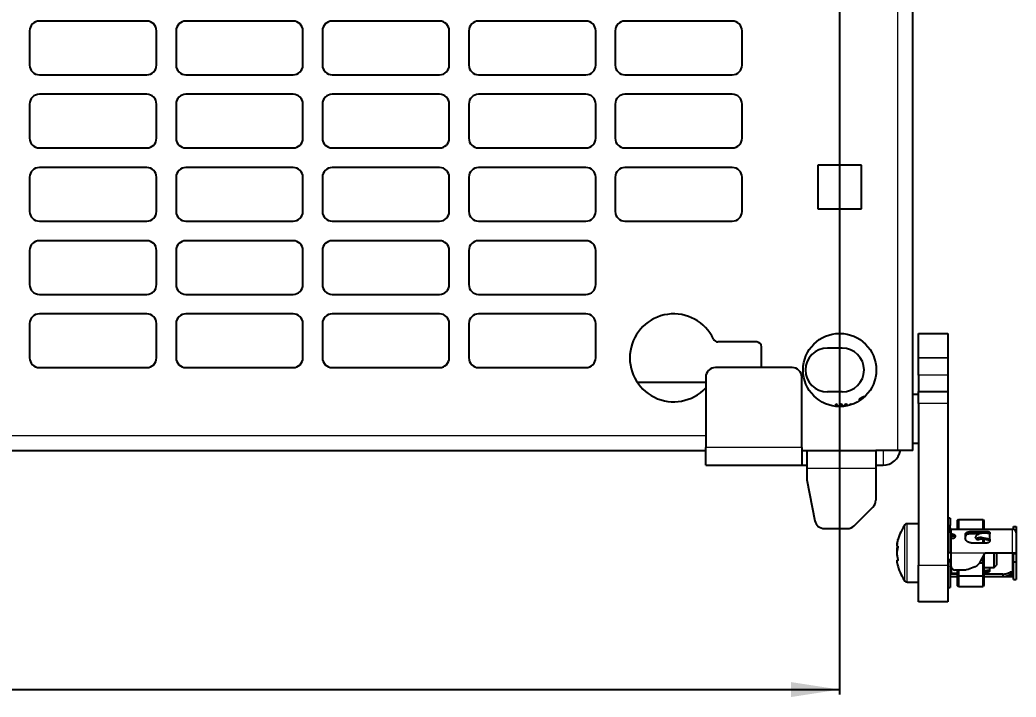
# Model space of a CAD drawing. Header units: millimetres. Extents: x -403 to 1106, y 650 to 1898.
# Drawn here: x 5.4 to 209.6, y 811.8 to 950.6 of the extents above; entities that cross this region are included whole.
import ezdxf

# ---------------------------------------------------------------- set-up
doc = ezdxf.new("R2010")
doc.units = ezdxf.units.MM
doc.layers.add('FORMAT', color=7, linetype='Continuous')
doc.styles.add('SLDTEXTSTYLE0', font='TXT', dxfattribs={"width": 0.75})
doc.dimstyles.new('SLDDIMSTYLE0', dxfattribs={"dimtxt": 20, "dimasz": 10, "dimexe": 0, "dimexo": 0.0625, "dimgap": 5, "dimtad": 2, "dimdec": 1, "dimrnd": 1e-09, "dimzin": 12, "dimdsep": 46, "dimtxsty": 'SLDTEXTSTYLE0', "dimsah": 1, "dimcen": 0.09, "dimadec": 0, "dimazin": 3, "dimtfac": 1, "dimtofl": 0, "dimtmove": 0, "dimatfit": 3, "dimfxl": 0, "dimfrac": 2, "dimtolj": 1, "dimtzin": 12, "dimarcsym": 0})

# ---------------------------------------------------------------- blocks, each defined once
blk = doc.blocks.new('_D_4')
at = {"layer": 'FORMAT'}
for p, q in [((-282.6, 1303.85), (-282.6, 812.36)), ((173.4, 1303.85), (173.4, 812.36)), ((-282.6, 813.36), (173.4, 813.36))]:
    blk.add_line(p, q, dxfattribs=at)
for points in [[(-282.6, 813.36), (-272.6, 811.82), (-272.6, 814.9)], [(173.4, 813.36), (163.4, 814.9), (163.4, 811.82)]]:
    blk.add_solid(points, dxfattribs=at)
at = {"layer": 'FORMAT', "insert": (-76.76, 839.14), "char_height": 20, "attachment_point": 1, "style": 'SLDTEXTSTYLE0'}
blk.add_mtext('456', dxfattribs=at)

msp = doc.modelspace()

# ---------------------------------------------------------------- linework, layer by layer
at = {"color": 8, "linetype": 'Continuous', "lineweight": 18}
for p, q in [((185.3, 862.36), (185.3, 1745.36)), ((195.55, 881.36), (189.55, 881.36)), ((189.55, 881.35), (195.55, 881.35)), ((195.55, 877.82), (189.55, 877.82)), ((195.55, 871.97), (189.55, 871.97)), ((-254.65, 865.45), (145.95, 865.45)), ((165.65, 862.96), (145.95, 862.96)), ((182.3, 862.36), (182.3, 859.36)), ((166.65, 858.76), (180.8, 858.76)), ((187.23, 835.36), (187.23, 847.36)), ((186.79, 835.59), (186.79, 847.13)), ((196.25, 846.21), (196.25, 845.2)), ((196.5, 844.81), (196.5, 845.2)), ((200.35, 845.75), (200.35, 845.3)), ((203.65, 845.3), (203.65, 845.75)), ((208.85, 841.36), (208.85, 846.21)), ((196.25, 844.31), (196.25, 841.36)), ((196.25, 841.36), (203.25, 841.36)), ((208.85, 837.61), (208.85, 841.36)), ((189.55, 838.86), (195.55, 838.86)), ((196.25, 837.91), (196.25, 837.01))]:
    msp.add_line(p, q, dxfattribs=at)
at = {"color": 7, "linetype": 'Continuous', "lineweight": 25}
for p, q in [((188.4, 862.36), (188.4, 1745.36)), ((31.4, 950.36), (9.4, 950.36)), ((61.4, 950.36), (39.4, 950.36)), ((91.4, 950.36), (69.4, 950.36)), ((121.4, 950.36), (99.4, 950.36)), ((151.4, 950.36), (129.4, 950.36)), ((7.4, 948.36), (7.4, 941.36)), ((33.4, 941.36), (33.4, 948.36)), ((37.4, 948.36), (37.4, 941.36)), ((63.4, 941.36), (63.4, 948.36)), ((67.4, 948.36), (67.4, 941.36)), ((93.4, 941.36), (93.4, 948.36)), ((97.4, 948.36), (97.4, 941.36)), ((123.4, 941.36), (123.4, 948.36)), ((127.4, 948.36), (127.4, 941.36)), ((153.4, 941.36), (153.4, 948.36)), ((9.4, 939.36), (31.4, 939.36)), ((39.4, 939.36), (61.4, 939.36)), ((69.4, 939.36), (91.4, 939.36)), ((99.4, 939.36), (121.4, 939.36)), ((129.4, 939.36), (151.4, 939.36)), ((31.4, 935.36), (9.4, 935.36)), ((61.4, 935.36), (39.4, 935.36)), ((91.4, 935.36), (69.4, 935.36)), ((121.4, 935.36), (99.4, 935.36)), ((151.4, 935.36), (129.4, 935.36)), ((7.4, 933.36), (7.4, 926.36)), ((33.4, 926.36), (33.4, 933.36)), ((37.4, 933.36), (37.4, 926.36)), ((63.4, 926.36), (63.4, 933.36)), ((67.4, 933.36), (67.4, 926.36)), ((93.4, 926.36), (93.4, 933.36)), ((97.4, 933.36), (97.4, 926.36)), ((123.4, 926.36), (123.4, 933.36)), ((127.4, 933.36), (127.4, 926.36)), ((153.4, 926.36), (153.4, 933.36)), ((9.4, 924.36), (31.4, 924.36)), ((39.4, 924.36), (61.4, 924.36)), ((69.4, 924.36), (91.4, 924.36)), ((99.4, 924.36), (121.4, 924.36)), ((129.4, 924.36), (151.4, 924.36)), ((168.9, 920.86), (168.9, 911.86)), ((177.9, 920.86), (168.9, 920.86)), ((177.9, 911.86), (177.9, 920.86)), ((31.4, 920.36), (9.4, 920.36)), ((61.4, 920.36), (39.4, 920.36)), ((91.4, 920.36), (69.4, 920.36)), ((121.4, 920.36), (99.4, 920.36)), ((151.4, 920.36), (129.4, 920.36)), ((7.4, 918.36), (7.4, 911.36)), ((33.4, 911.36), (33.4, 918.36)), ((37.4, 918.36), (37.4, 911.36)), ((63.4, 911.36), (63.4, 918.36)), ((67.4, 918.36), (67.4, 911.36)), ((93.4, 911.36), (93.4, 918.36)), ((97.4, 918.36), (97.4, 911.36)), ((123.4, 911.36), (123.4, 918.36)), ((127.4, 918.36), (127.4, 911.36)), ((153.4, 911.36), (153.4, 918.36)), ((168.9, 911.86), (177.9, 911.86)), ((9.4, 909.36), (31.4, 909.36)), ((39.4, 909.36), (61.4, 909.36)), ((69.4, 909.36), (91.4, 909.36)), ((99.4, 909.36), (121.4, 909.36)), ((129.4, 909.36), (151.4, 909.36)), ((31.4, 905.36), (9.4, 905.36)), ((61.4, 905.36), (39.4, 905.36)), ((91.4, 905.36), (69.4, 905.36)), ((121.4, 905.36), (99.4, 905.36)), ((7.4, 903.36), (7.4, 896.36)), ((33.4, 896.36), (33.4, 903.36)), ((37.4, 903.36), (37.4, 896.36)), ((63.4, 896.36), (63.4, 903.36)), ((67.4, 903.36), (67.4, 896.36)), ((93.4, 896.36), (93.4, 903.36)), ((97.4, 903.36), (97.4, 896.36)), ((123.4, 896.36), (123.4, 903.36)), ((9.4, 894.36), (31.4, 894.36)), ((39.4, 894.36), (61.4, 894.36)), ((69.4, 894.36), (91.4, 894.36)), ((99.4, 894.36), (121.4, 894.36)), ((31.4, 890.36), (9.4, 890.36)), ((61.4, 890.36), (39.4, 890.36)), ((91.4, 890.36), (69.4, 890.36)), ((121.4, 890.36), (99.4, 890.36)), ((7.4, 888.36), (7.4, 881.36)), ((33.4, 881.36), (33.4, 888.36)), ((37.4, 888.36), (37.4, 881.36)), ((63.4, 881.36), (63.4, 888.36)), ((67.4, 888.36), (67.4, 881.36)), ((93.4, 881.36), (93.4, 888.36)), ((97.4, 888.36), (97.4, 881.36)), ((123.4, 881.36), (123.4, 888.36)), ((189.55, 886.36), (195.55, 886.36)), ((189.55, 881.36), (189.55, 886.36)), ((195.55, 886.36), (195.55, 881.36)), ((156.4, 884.6), (148.46, 884.6)), ((157.4, 879.36), (157.4, 883.6)), ((173.9, 883.36), (170.9, 883.36)), ((189.55, 881.36), (189.55, 881.35)), ((189.55, 877.82), (189.55, 881.35)), ((195.55, 881.36), (195.55, 881.35)), ((195.55, 881.35), (195.55, 877.82)), ((9.4, 879.36), (31.4, 879.36)), ((39.4, 879.36), (61.4, 879.36)), ((69.4, 879.36), (91.4, 879.36)), ((99.4, 879.36), (121.4, 879.36)), ((163.65, 879.36), (147.95, 879.36)), ((131.92, 876.35), (145.95, 876.35)), ((145.95, 877.36), (145.95, 862.96)), ((165.65, 862.96), (165.65, 877.36)), ((189.55, 877.82), (189.55, 874.47)), ((195.55, 877.82), (195.55, 874.47)), ((173.9, 874.36), (170.9, 874.36)), ((189.55, 873.86), (188.4, 873.86)), ((189.55, 874.47), (195.55, 874.47)), ((189.55, 871.97), (189.55, 874.47)), ((195.55, 874.47), (195.55, 871.97)), ((172.65, 871.86), (172.4, 871.61)), ((172.77, 871.86), (172.65, 871.86)), ((172.65, 871.86), (172.65, 871.39)), ((173.12, 871.36), (172.77, 871.86)), ((172.77, 871.86), (172.77, 871.38)), ((173.63, 871.86), (173.29, 871.36)), ((173.77, 871.86), (173.63, 871.86)), ((173.63, 871.86), (173.63, 871.36)), ((174.1, 871.39), (173.77, 871.86)), ((173.77, 871.86), (173.77, 871.37)), ((174.63, 871.86), (174.32, 871.41)), ((174.77, 871.86), (174.63, 871.86)), ((174.63, 871.86), (174.63, 871.46)), ((175, 871.53), (174.77, 871.86)), ((174.77, 871.86), (174.77, 871.48)), ((175.63, 871.86), (175.49, 871.65)), ((175.77, 871.86), (175.63, 871.86)), ((175.63, 871.86), (175.63, 871.7)), ((175.84, 871.76), (175.77, 871.86)), ((175.77, 871.86), (175.77, 871.74)), ((178.27, 873.36), (177.4, 872.86)), ((177.4, 872.86), (177.4, 872.51)), ((178.5, 873.36), (178.27, 873.36)), ((178.27, 873.36), (178.27, 873.15)), ((189.55, 871.97), (189.55, 838.86)), ((195.55, 871.97), (195.55, 838.86)), ((172.4, 871.61), (172.4, 871.42)), ((188.4, 863.86), (189.55, 863.86)), ((-254.65, 862.35), (145.95, 862.35)), ((145.95, 859.36), (145.95, 862.96)), ((165.65, 862.96), (165.65, 859.36)), ((165.65, 862.36), (166.65, 862.36)), ((166.65, 862.36), (166.65, 858.76)), ((166.65, 862.36), (180.8, 862.36)), ((180.8, 862.36), (180.8, 858.76)), ((185.3, 862.36), (180.8, 862.36)), ((188.4, 862.36), (185.3, 862.36)), ((145.95, 859.36), (165.65, 859.36)), ((165.65, 859.36), (166.65, 859.36)), ((166.65, 858.76), (166.65, 856.36)), ((180.8, 859.36), (182.3, 859.36)), ((180.8, 858.76), (180.8, 852.19)), ((166.65, 856.36), (168.33, 847.96)), ((176.39, 846.94), (180.22, 850.77)), ((189.55, 847.36), (187.23, 847.36)), ((196.05, 848.46), (195.55, 848.46)), ((196.05, 848.46), (196.05, 846.99)), ((197.55, 848.07), (197.75, 848.2)), ((197.55, 846.21), (197.55, 848.07)), ((197.75, 848.2), (197.75, 846.21)), ((197.75, 848.2), (202.84, 848.2)), ((202.84, 846.21), (202.84, 848.2)), ((202.84, 848.2), (202.95, 847.97)), ((202.95, 847.97), (202.95, 846.21)), ((170.29, 846.36), (174.98, 846.36)), ((195.55, 846.99), (196.05, 846.99)), ((195.55, 845.68), (196.05, 845.68)), ((196.05, 845.68), (196.05, 846.99)), ((196.05, 845.68), (196.05, 841.36)), ((196.25, 846.21), (206.85, 846.21)), ((196.5, 845.2), (196.25, 845.2)), ((200.35, 845.75), (203.65, 845.75)), ((202.07, 845.3), (200.35, 845.3)), ((204.15, 845.52), (204.15, 845.31)), ((204.15, 844.17), (204.15, 845.31)), ((206.85, 846.21), (208.85, 846.21)), ((209.05, 846.79), (209.55, 846.79)), ((209.05, 846.18), (209.05, 846.79)), ((209.55, 846.79), (209.55, 845.51)), ((209.55, 845.51), (209.55, 841.36)), ((196.35, 844.36), (196.1, 844.36)), ((196.5, 844.81), (196.25, 844.81)), ((196.5, 844.31), (196.25, 844.31)), ((196.35, 844.31), (196.35, 844.81)), ((197.05, 844.85), (197.05, 844.73)), ((199.15, 845.11), (199.15, 844.43)), ((200.35, 843.41), (203.65, 843.41)), ((201.23, 844.55), (201.23, 844.58)), ((201.27, 844.41), (201.5, 844.12)), ((202.84, 843.41), (202.84, 844.18)), ((202.95, 844.13), (202.95, 843.41)), ((204.15, 844.17), (204.15, 843.85)), ((196.05, 841.36), (195.55, 841.36)), ((196.05, 841.36), (196.25, 841.36)), ((196.25, 838.61), (196.25, 841.36)), ((202.1, 839.36), (203.25, 841.36)), ((203.25, 841.36), (208.85, 841.36)), ((205.05, 841.22), (205.05, 841.36)), ((205.05, 838.36), (205.05, 841.22)), ((205.55, 841.36), (205.55, 838.86)), ((208.85, 841.36), (209.55, 841.36)), ((209.05, 841.23), (209.05, 841.36)), ((209.05, 841.23), (209.55, 841.23)), ((209.05, 839.53), (209.05, 841.23)), ((209.55, 841.36), (209.55, 841.23)), ((209.55, 841.23), (209.55, 839.53)), ((185.34, 839.83), (185.2, 839.83)), ((195.55, 840.05), (196.05, 840.05)), ((196.05, 839.52), (195.55, 839.52)), ((196.05, 840.05), (196.05, 839.52)), ((196.05, 839.91), (196.25, 839.9)), ((196.05, 839.52), (196.05, 834.26)), ((202.1, 839.36), (202.84, 839.36)), ((202.84, 839.36), (202.84, 840.64)), ((202.84, 836.66), (202.84, 839.36)), ((202.95, 839.36), (202.84, 839.36)), ((202.95, 840.84), (202.95, 839.36)), ((202.95, 839.36), (202.95, 836.69)), ((209.05, 839.53), (209.55, 839.53)), ((209.05, 835.93), (209.05, 839.53)), ((209.55, 839.53), (209.55, 835.93)), ((189.55, 831.36), (189.55, 838.86)), ((195.55, 838.86), (195.55, 831.36)), ((196.05, 838.36), (196.3, 838.36)), ((196.35, 837.91), (196.25, 837.91)), ((196.35, 837.21), (196.35, 838.23)), ((196.35, 837.21), (197.55, 837.21)), ((199.16, 837.86), (197, 837.86)), ((197.55, 836.68), (197.55, 837.86)), ((197.75, 837.86), (197.75, 836.66)), ((202.95, 838.36), (205.05, 838.36)), ((204.15, 837.82), (202.95, 837.7)), ((203.65, 837.41), (202.95, 837.41)), ((204.15, 837.82), (204.15, 838.36)), ((204.15, 837.65), (204.15, 837.82)), ((205.05, 838.36), (205.55, 838.86)), ((208.35, 837.41), (208.35, 836.96)), ((208.85, 837.41), (208.35, 837.41)), ((208.85, 836.96), (208.85, 837.41)), ((187.23, 835.36), (189.55, 835.36)), ((197.55, 837.01), (196.25, 837.01)), ((196.25, 836.51), (197.55, 836.51)), ((197.55, 834.64), (197.55, 836.68)), ((197.75, 836.66), (197.55, 836.68)), ((197.75, 836.66), (197.75, 834.51)), ((197.75, 836.66), (202.84, 836.66)), ((202.95, 836.69), (202.84, 836.66)), ((202.84, 834.51), (202.84, 836.66)), ((206.85, 837.01), (202.95, 837.01)), ((202.95, 836.69), (202.95, 834.74)), ((202.95, 836.51), (206.85, 836.51)), ((206.85, 837.01), (206.85, 836.51)), ((206.85, 836.51), (208.85, 836.51)), ((208.35, 836.96), (208.85, 836.96)), ((209.05, 835.93), (209.55, 835.93)), ((195.55, 834.26), (196.05, 834.26)), ((197.75, 834.51), (197.55, 834.64)), ((197.75, 834.51), (202.84, 834.51)), ((202.95, 834.74), (202.84, 834.51)), ((195.55, 831.36), (189.55, 831.36))]:
    msp.add_line(p, q, dxfattribs=at)
at = {"color": 7, "linetype": 'Continuous', "lineweight": 25, "flags": 128}
for points in [[(185.32, 844.04), (185.25, 843.79), (185.14, 843.28)], [(196.05, 844.83), (196.12, 844.82), (196.25, 844.81)], [(196.05, 844.43), (196.06, 844.41), (196.07, 844.38), (196.09, 844.36), (196.11, 844.35), (196.14, 844.33), (196.18, 844.32), (196.22, 844.31), (196.25, 844.31)], [(196.35, 844.48), (196.31, 844.39), (196.3, 844.36)], [(185.14, 839.44), (185.25, 838.93), (185.36, 838.54)], [(196.05, 837.88), (196.12, 837.9), (196.25, 837.91)], [(196.05, 836.98), (196.12, 836.99), (196.25, 837.01)], [(208.85, 836.51), (208.99, 836.52), (209.05, 836.54)]]:
    msp.add_lwpolyline(points, dxfattribs=at)
at = {"color": 7, "linetype": 'Continuous', "lineweight": 25}
msp.add_circle((173.4, 878.86), 7.5, dxfattribs=at)
for centre, radius, start, end in [((9.4, 948.36), 2, 90, 180), ((31.4, 948.36), 2, 0, 90), ((39.4, 948.36), 2, 90, 180), ((61.4, 948.36), 2, 0, 90), ((69.4, 948.36), 2, 90, 180), ((91.4, 948.36), 2, 0, 90), ((99.4, 948.36), 2, 90, 180), ((121.4, 948.36), 2, 0, 90), ((129.4, 948.36), 2, 90, 180), ((151.4, 948.36), 2, 0, 90), ((9.4, 941.36), 2, 180, 270), ((31.4, 941.36), 2, 270, 0), ((39.4, 941.36), 2, 180, 270), ((61.4, 941.36), 2, 270, 0), ((69.4, 941.36), 2, 180, 270), ((91.4, 941.36), 2, 270, 0), ((99.4, 941.36), 2, 180, 270), ((121.4, 941.36), 2, 270, 0), ((129.4, 941.36), 2, 180, 270), ((151.4, 941.36), 2, 270, 0), ((9.4, 933.36), 2, 90, 180), ((31.4, 933.36), 2, 0, 90), ((39.4, 933.36), 2, 90, 180), ((61.4, 933.36), 2, 0, 90), ((69.4, 933.36), 2, 90, 180), ((91.4, 933.36), 2, 0, 90), ((99.4, 933.36), 2, 90, 180), ((121.4, 933.36), 2, 0, 90), ((129.4, 933.36), 2, 90, 180), ((151.4, 933.36), 2, 0, 90), ((9.4, 926.36), 2, 180, 270), ((31.4, 926.36), 2, 270, 0), ((39.4, 926.36), 2, 180, 270), ((61.4, 926.36), 2, 270, 0), ((69.4, 926.36), 2, 180, 270), ((91.4, 926.36), 2, 270, 0), ((99.4, 926.36), 2, 180, 270), ((121.4, 926.36), 2, 270, 0), ((129.4, 926.36), 2, 180, 270), ((151.4, 926.36), 2, 270, 0), ((9.4, 918.36), 2, 90, 180), ((31.4, 918.36), 2, 0, 90), ((39.4, 918.36), 2, 90, 180), ((61.4, 918.36), 2, 0, 90), ((69.4, 918.36), 2, 90, 180), ((91.4, 918.36), 2, 0, 90), ((99.4, 918.36), 2, 90, 180), ((121.4, 918.36), 2, 0, 90), ((129.4, 918.36), 2, 90, 180), ((151.4, 918.36), 2, 0, 90), ((9.4, 911.36), 2, 180, 270), ((31.4, 911.36), 2, 270, 0), ((39.4, 911.36), 2, 180, 270), ((61.4, 911.36), 2, 270, 0), ((69.4, 911.36), 2, 180, 270), ((91.4, 911.36), 2, 270, 0), ((99.4, 911.36), 2, 180, 270), ((121.4, 911.36), 2, 270, 0), ((129.4, 911.36), 2, 180, 270), ((151.4, 911.36), 2, 270, 0), ((9.4, 903.36), 2, 90, 180), ((31.4, 903.36), 2, 0, 90), ((39.4, 903.36), 2, 90, 180), ((61.4, 903.36), 2, 0, 90), ((69.4, 903.36), 2, 90, 180), ((91.4, 903.36), 2, 0, 90), ((99.4, 903.36), 2, 90, 180), ((121.4, 903.36), 2, 0, 90), ((9.4, 896.36), 2, 180, 270), ((31.4, 896.36), 2, 270, 0), ((39.4, 896.36), 2, 180, 270), ((61.4, 896.36), 2, 270, 0), ((69.4, 896.36), 2, 180, 270), ((91.4, 896.36), 2, 270, 0), ((99.4, 896.36), 2, 180, 270), ((121.4, 896.36), 2, 270, 0), ((9.4, 888.36), 2, 90, 180), ((31.4, 888.36), 2, 0, 90), ((39.4, 888.36), 2, 90, 180), ((61.4, 888.36), 2, 0, 90), ((69.4, 888.36), 2, 90, 180), ((91.4, 888.36), 2, 0, 90), ((99.4, 888.36), 2, 90, 180), ((121.4, 888.36), 2, 0, 90), ((139.4, 881.35), 9, 25.1507, 316.7004), ((148.46, 885.6), 1, 205.1507, 270), ((156.4, 883.6), 1, 0, 90), ((170.9, 878.86), 4.5, 90, 270), ((173.9, 878.86), 4.5, 270, 90), ((9.4, 881.36), 2, 180, 270), ((31.4, 881.36), 2, 270, 0), ((39.4, 881.36), 2, 180, 270), ((61.4, 881.36), 2, 270, 0), ((69.4, 881.36), 2, 180, 270), ((91.4, 881.36), 2, 270, 0), ((99.4, 881.36), 2, 180, 270), ((121.4, 881.36), 2, 270, 0), ((147.95, 877.36), 2, 90, 180), ((163.65, 877.36), 2, 0, 90), ((182.3, 862.96), 3.6, 270, 350.4059), ((178.8, 852.19), 2, 315, 0), ((170.29, 848.36), 2, 191.3099, 270), ((187.23, 846.82), 0.54, 90, 144.7485), ((174.98, 848.36), 2, 270, 315), ((194.95, 841.36), 10, 144.7485, 164.4243), ((196.25, 846.41), 0.2, 180, 270), ((196.24, 845.39), 0.183, 187.3339, 275.8124), ((208.85, 845.51), 0.7, 0, 90), ((194.95, 841.36), 10, 196.3891, 215.2515), ((196.15, 838.28), 0.0996, 125.5332, 176.0721), ((197, 838.61), 0.75, 180, 270), ((199.16, 838.61), 0.75, 270, 285.0484), ((208.85, 837.21), 0.2, 270, 0), ((187.23, 835.9), 0.54, 215.2515, 270), ((196.25, 836.31), 0.2, 90, 180)]:
    msp.add_arc(centre, radius, start, end, dxfattribs=at)
for points, knots in [([(196.5, 845.2), (196.57, 845.2), (196.69, 845.19), (196.85, 845.14), (196.98, 845.05), (197.04, 844.94), (197.05, 844.87), (197.05, 844.85)], [0, 0, 0, 0, 0.214393, 0.428789, 0.643061, 0.856854, 1, 1, 1, 1]), ([(199.15, 845.11), (199.17, 845.19), (199.19, 845.36), (199.39, 845.55), (199.69, 845.68), (200.03, 845.74), (200.26, 845.75), (200.35, 845.75)], [0, 0, 0, 0, 0.2128333, 0.4258501, 0.6355415, 0.8465873, 1, 1, 1, 1]), ([(200.35, 845.3), (200.22, 845.29), (199.95, 845.28), (199.59, 845.19), (199.32, 845.04), (199.18, 844.85), (199.16, 844.7), (199.15, 844.64)], [0, 0, 0, 0, 0.212875, 0.425767, 0.637937, 0.847353, 1, 1, 1, 1]), ([(204.15, 845.31), (203.66, 845.37), (202.98, 845.45), (202.09, 845.35), (201.78, 845.18), (201.63, 845.09)], [0, 0, 0, 0, 0.5876932, 0.7908183, 1, 1, 1, 1]), ([(203.65, 845.75), (203.71, 845.75), (203.82, 845.75), (203.97, 845.71), (204.09, 845.65), (204.15, 845.58), (204.15, 845.54), (204.15, 845.52)], [0, 0, 0, 0, 0.214445, 0.428893, 0.643239, 0.857188, 1, 1, 1, 1]), ([(185.32, 844.05), (185.33, 844.07), (185.34, 844.11), (185.35, 844.14), (185.35, 844.15), (185.35, 844.15), (185.35, 844.14), (185.34, 844.11), (185.29, 843.89), (185.19, 843.5), (185.13, 843.05), (185.13, 842.8), (185.19, 842.73), (185.27, 842.73), (185.32, 842.72), (185.35, 842.7), (185.35, 842.67), (185.35, 842.65), (185.35, 842.62), (185.35, 842.56), (185.3, 842.39), (185.22, 842.1), (185.15, 841.71), (185.12, 841.3), (185.15, 840.8), (185.23, 840.4), (185.31, 840.08), (185.34, 839.96), (185.35, 839.89), (185.35, 839.86), (185.35, 839.84), (185.35, 839.82), (185.33, 839.79), (185.25, 839.8), (185.17, 839.86), (185.12, 839.76), (185.14, 839.46), (185.22, 839.09), (185.29, 838.8), (185.32, 838.69), (185.33, 838.62), (185.35, 838.58), (185.35, 838.56), (185.35, 838.56), (185.35, 838.56)], [0, 0, 0, 0, 0.010728, 0.015224, 0.018112, 0.020571, 0.023024, 0.027377, 0.040819, 0.103498, 0.166695, 0.204011, 0.256335, 0.314494, 0.327735, 0.341099, 0.344105, 0.346621, 0.34914, 0.352978, 0.363553, 0.410702, 0.470972, 0.507237, 0.543762, 0.627026, 0.651816, 0.664256, 0.66927, 0.671997, 0.674747, 0.677852, 0.683424, 0.704689, 0.788652, 0.828321, 0.868497, 0.946466, 0.965714, 0.977954, 0.986009, 0.994111, 0.997345, 1, 1, 1, 1]), ([(185.14, 843.27), (185.13, 843.25), (185.13, 843.2), (185.13, 843.21), (185.14, 843.22)], [0, 0, 0, 0, 0.65651, 1, 1, 1, 1]), ([(197.01, 844.58), (196.99, 844.62), (196.94, 844.69), (196.8, 844.76), (196.65, 844.8), (196.55, 844.81), (196.5, 844.81)], [0, 0, 0, 0, 0.252501, 0.531568, 0.811143, 1, 1, 1, 1]), ([(197.05, 844.73), (197.05, 844.68), (197.04, 844.59), (196.94, 844.47), (196.8, 844.37), (196.65, 844.32), (196.55, 844.31), (196.5, 844.31)], [0, 0, 0, 0, 0.2143054, 0.4286504, 0.6422794, 0.8562229, 1, 1, 1, 1]), ([(200.35, 843.41), (200.22, 843.42), (199.95, 843.44), (199.59, 843.63), (199.32, 843.89), (199.18, 844.18), (199.16, 844.36), (199.15, 844.43)], [0, 0, 0, 0, 0.213238, 0.42649, 0.63916, 0.849598, 1, 1, 1, 1]), ([(201.63, 845.09), (201.58, 845.06), (201.48, 845.01), (201.36, 844.89), (201.27, 844.76), (201.23, 844.65), (201.23, 844.6), (201.23, 844.58)], [0, 0, 0, 0, 0.225867, 0.451734, 0.677598, 0.903479, 1, 1, 1, 1]), ([(201.23, 844.55), (201.23, 844.51), (201.24, 844.44), (201.32, 844.36), (201.43, 844.32), (201.54, 844.33), (201.61, 844.35), (201.63, 844.36)], [0, 0, 0, 0, 0.225883, 0.451767, 0.67765, 0.903524, 1, 1, 1, 1]), ([(201.51, 844.12), (201.52, 844.11), (201.53, 844.09), (201.54, 844.08), (201.54, 844.07)], [0, 0, 0, 0, 0.872289, 1, 1, 1, 1]), ([(201.88, 844.05), (201.83, 844.04), (201.73, 844.01), (201.62, 844.03), (201.57, 844.06), (201.54, 844.07)], [0, 0, 0, 0, 0.3691258, 0.7382556, 1, 1, 1, 1]), ([(204.15, 844.17), (203.66, 844.28), (202.98, 844.43), (202.09, 844.54), (201.78, 844.42), (201.63, 844.36)], [0, 0, 0, 0, 0.587693, 0.790818, 1, 1, 1, 1]), ([(204.15, 843.88), (203.72, 843.98), (203.13, 844.12), (202.32, 844.23), (202.03, 844.11), (201.88, 844.05)], [0, 0, 0, 0, 0.5666604, 0.7809048, 1, 1, 1, 1]), ([(204.15, 843.85), (204.15, 843.8), (204.14, 843.7), (204.05, 843.57), (203.93, 843.47), (203.79, 843.41), (203.69, 843.41), (203.65, 843.41)], [0, 0, 0, 0, 0.214373, 0.428779, 0.642592, 0.856666, 1, 1, 1, 1]), ([(185.21, 842.89), (185.21, 842.87), (185.16, 842.67), (185.13, 842.33), (185.13, 841.94), (185.15, 841.8), (185.17, 841.73)], [0, 0, 0, 0, 0.033732, 0.504544, 0.782538, 1, 1, 1, 1]), ([(185.14, 839.44), (185.14, 839.46), (185.13, 839.51), (185.13, 839.5), (185.14, 839.49)], [0, 0, 0, 0, 0.429774, 1, 1, 1, 1]), ([(196.05, 839.64), (196.06, 839.65), (196.06, 839.67), (196.07, 839.7), (196.11, 839.72), (196.18, 839.71), (196.23, 839.71), (196.25, 839.7)], [0, 0, 0, 0, 0.195302, 0.377541, 0.538909, 0.761383, 1, 1, 1, 1]), ([(202.1, 839.36), (201.93, 839.14), (201.58, 838.7), (200.6, 838.23), (199.83, 838.02), (199.35, 837.88)], [0, 0, 0, 0, 0.254027, 0.526591, 1, 1, 1, 1]), ([(196.05, 838.58), (196.06, 838.59), (196.06, 838.61), (196.07, 838.64), (196.11, 838.67), (196.19, 838.68), (196.24, 838.69), (196.27, 838.69)], [0, 0, 0, 0, 0.187462, 0.362386, 0.517277, 0.750642, 1, 1, 1, 1]), ([(204.15, 837.65), (204.15, 837.62), (204.14, 837.57), (204.05, 837.49), (203.93, 837.44), (203.79, 837.42), (203.69, 837.42), (203.65, 837.41)], [0, 0, 0, 0, 0.214295, 0.42863, 0.64223, 0.856153, 1, 1, 1, 1]), ([(206.85, 837.01), (207.13, 837.03), (207.63, 837.08), (208.13, 837.31), (208.35, 837.41)], [0, 0, 0, 0, 0.559868, 1, 1, 1, 1]), ([(206.85, 836.51), (207.13, 836.54), (207.63, 836.6), (208.13, 836.85), (208.35, 836.96)], [0, 0, 0, 0, 0.5599109, 1, 1, 1, 1]), ([(208.85, 836.51), (208.85, 836.54), (208.85, 836.6), (208.85, 836.85), (208.85, 836.96)], [0, 0, 0, 0, 0.559866, 1, 1, 1, 1])]:
    msp.add_open_spline(points, degree=3, knots=knots, dxfattribs=at)
at = {"color": 8, "linetype": 'Continuous', "lineweight": 18}
msp.add_open_spline([(201.63, 844.36), (201.67, 844.3), (201.74, 844.22), (201.82, 844.12), (201.87, 844.07), (201.88, 844.05)], degree=3, knots=[0, 0, 0, 0, 0.502362, 0.815418, 1, 1, 1, 1], dxfattribs=at)

# ---------------------------------------------------------------- dimensions: what is measured, and where the dimension line sits
at = {"layer": 'FORMAT'}
dim = msp.add_linear_dim(base=(173.4, 813.36), p1=(-282.6, 1303.86), p2=(173.4, 1303.86), angle=0, dimstyle='SLDDIMSTYLE0', dxfattribs=at)
dim.commit()
dim.dimension.update_dxf_attribs({"geometry": '_D_4', "text_midpoint": (-54.6, 813.36), "dimtype": 160})

doc.saveas('drawing.dxf')
